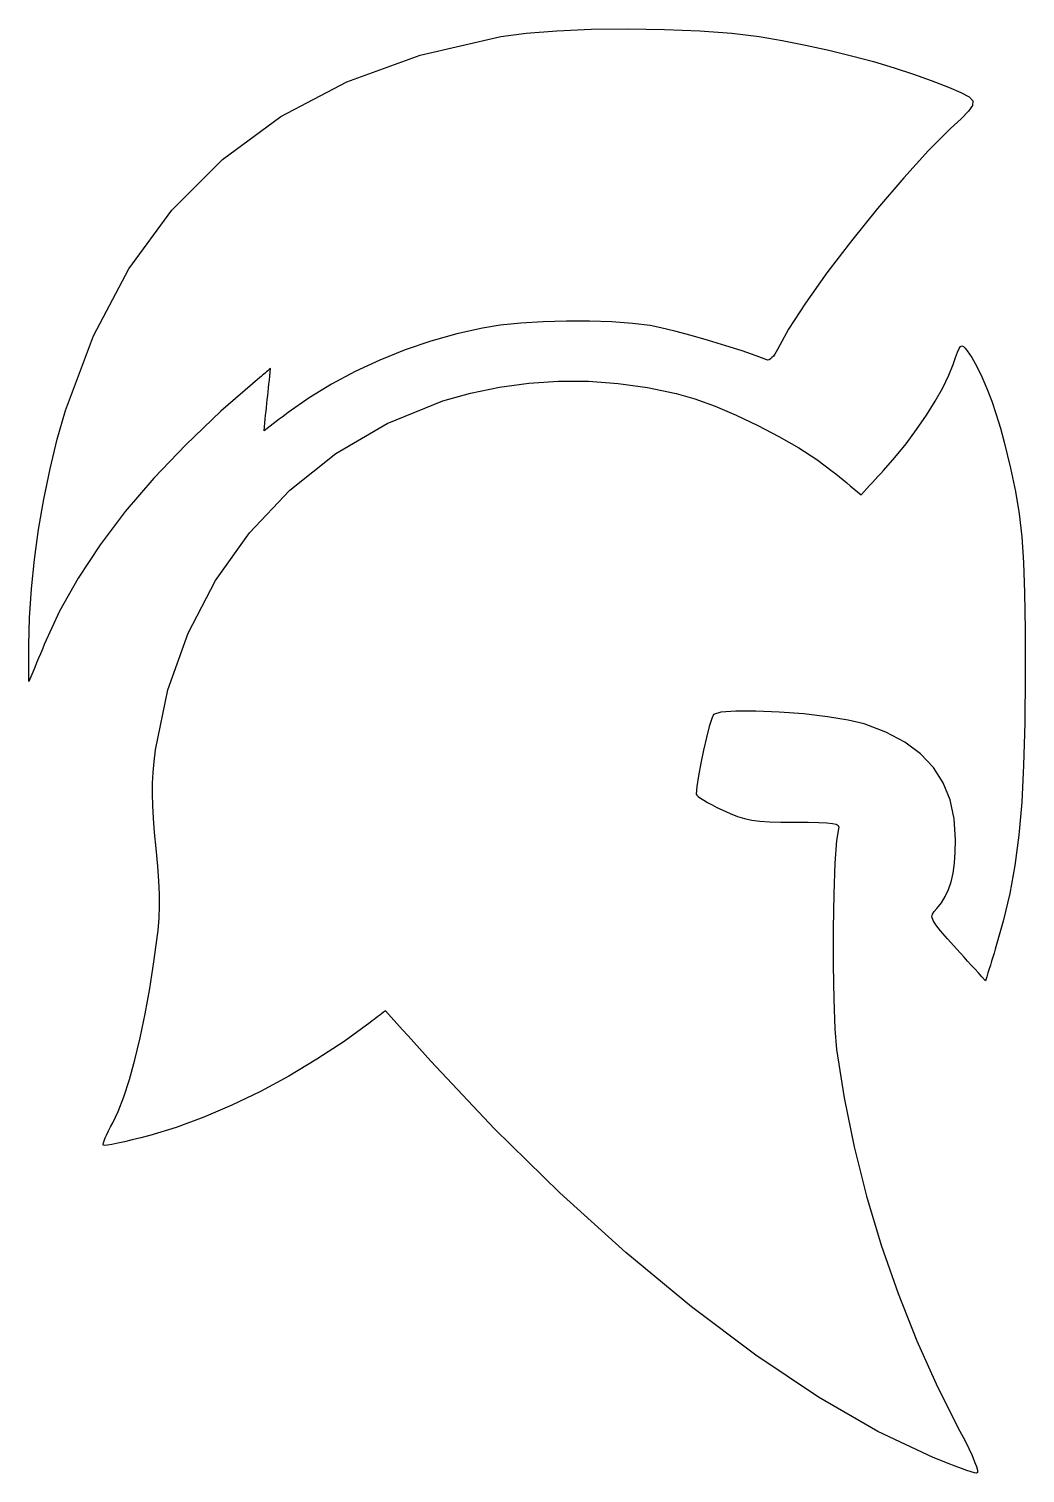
# Model space of a CAD drawing. Extents: x 217 to 393, y 294 to 549.
import ezdxf

# ---------------------------------------------------------------- set-up
doc = ezdxf.new("R2010")
doc.units = 0
doc.layers.add('Layer_1', color=7, linetype='CONTINUOUS')

msp = doc.modelspace()

# ---------------------------------------------------------------- linework, layer by layer
at = {"layer": 'Layer_1', "color": 7}
for points in [[(217.164056, 439.942884), (217.269768, 444.808468), (217.593128, 449.873948), (218.125512, 455.083964), (218.858288, 460.38314), (219.782832, 465.716116), (220.890496, 471.027532), (222.172672, 476.262012), (223.620704, 481.364188), (228.519672, 494.526076), (234.771984, 506.294252), (242.370984, 516.662996), (251.310016, 525.626596), (261.582432, 533.179308), (273.18156, 539.315428), (286.100752, 544.029228), (300.333344, 547.31498), (304.7814, 547.897404), (310.196616, 548.311436), (316.27248, 548.557348), (322.70248, 548.635428), (329.180112, 548.545908), (335.398856, 548.289084), (341.0522, 547.865228), (345.83364, 547.274604), (349.919616, 546.573492), (354.03988, 545.766356), (358.135056, 544.868332), (362.145784, 543.894556), (366.012688, 542.860156), (369.6764, 541.780276), (373.077552, 540.670044), (376.156776, 539.544596), (379.212944, 538.35594), (381.425896, 537.432532), (382.841816, 536.659876), (383.506848, 535.923468), (383.467168, 535.108812), (382.768936, 534.101396), (381.458328, 532.786724), (379.581496, 531.050292), (375.702568, 527.187172), (371.328672, 522.381956), (366.71668, 516.962412), (362.123448, 511.256324), (357.805856, 505.591484), (354.020744, 500.295652), (351.025, 495.696628), (349.07548, 492.12218), (348.855328, 491.683588), (348.615936, 491.288924), (348.36496, 490.945788), (348.110088, 490.661788), (347.858984, 490.444516), (347.61932, 490.301572), (347.398768, 490.240532), (347.205, 490.269012), (345.327848, 490.9963), (342.86092, 491.846188), (339.99992, 492.76126), (336.940536, 493.6841), (333.878488, 494.557284), (331.009456, 495.323404), (328.52916, 495.925036), (326.633288, 496.304756), (323.516952, 496.695572), (319.91108, 496.955236), (315.97832, 497.086052), (311.881296, 497.090052), (307.782648, 496.97006), (303.845008, 496.7281), (300.231016, 496.366476), (297.103312, 495.887484), (292.559912, 494.880404), (287.995512, 493.586836), (283.458376, 492.02778), (278.99676, 490.224236), (274.658912, 488.19722), (270.493088, 485.967732), (266.547552, 483.55678), (262.870552, 480.985372), (262.336512, 480.5849), (261.80248, 480.18442), (261.26844, 479.783948), (260.734408, 479.383468), (260.200368, 478.982996), (259.666328, 478.582524), (259.132296, 478.182044), (258.598256, 477.781572), (258.670416, 478.466636), (258.742576, 479.1517), (258.814736, 479.836764), (258.886896, 480.521828), (258.959056, 481.206884), (259.031216, 481.891948), (259.103376, 482.577012), (259.175536, 483.262076), (259.247696, 483.94714), (259.319856, 484.632204), (259.392016, 485.31726), (259.464176, 486.002324), (259.536336, 486.687388), (259.608496, 487.372444), (259.680656, 488.057508), (259.752816, 488.742572), (259.514688, 488.543284), (259.27656, 488.344004), (259.038432, 488.144716), (258.800296, 487.945436), (258.562168, 487.746148), (258.32404, 487.54686), (258.085912, 487.34758), (257.847784, 487.148292), (251.017, 481.195604), (244.792024, 475.276204), (239.16764, 469.38362), (234.13864, 463.511396), (229.699792, 457.653068), (225.845888, 451.802172), (222.571704, 445.952244), (219.87204, 440.09682), (219.534536, 439.27754), (219.19704, 438.45826), (218.859536, 437.63898), (218.52204, 436.819692), (218.184536, 436.000412), (217.847032, 435.181132), (217.509536, 434.361852), (217.172032, 433.542572), (217.171232, 434.342572), (217.170432, 435.142572), (217.169632, 435.942572), (217.168832, 436.742572), (217.168032, 437.54258), (217.167232, 438.34258), (217.166432, 439.14258), (217.164056, 439.942884)], [(376.494432, 296.710748), (366.74376, 301.322036), (356.289392, 307.371636), (345.295328, 314.730028), (333.92556, 323.2677), (322.34408, 332.855148), (310.714888, 343.36286), (299.201976, 354.661324), (287.969344, 366.621028), (286.972656, 367.726916), (285.975968, 368.832804), (284.97928, 369.938692), (283.982592, 371.044572), (282.985904, 372.15046), (281.989216, 373.256348), (280.992528, 374.362236), (279.99584, 375.468124), (279.662056, 375.213532), (279.328264, 374.95894), (278.99448, 374.704348), (278.660688, 374.449756), (278.326904, 374.195164), (277.993112, 373.940572), (277.659328, 373.68598), (277.325536, 373.431388), (272.728704, 370.096308), (267.926024, 366.935404), (262.983256, 363.982396), (257.966184, 361.271004), (252.9406, 358.83494), (247.97228, 356.707932), (243.127008, 354.923684), (238.47056, 353.515924), (236.882256, 353.101988), (235.38712, 352.72922), (234.018824, 352.404804), (232.811056, 352.135956), (231.797504, 351.929868), (231.011832, 351.793748), (230.487736, 351.734788), (230.258888, 351.760228), (230.232328, 351.902868), (230.288008, 352.1799), (230.41896, 352.574956), (230.618208, 353.071684), (230.878776, 353.653724), (231.193696, 354.304724), (231.555992, 355.008316), (231.958704, 355.748164), (232.923616, 357.751692), (233.900048, 360.309404), (234.873472, 363.364244), (235.829336, 366.859164), (236.753096, 370.737108), (237.6302, 374.941036), (238.44612, 379.413892), (239.186296, 384.09862), (239.607112, 387.0869), (239.915304, 389.615692), (240.113936, 391.844988), (240.206104, 393.93478), (240.194904, 396.045052), (240.083384, 398.335796), (239.874656, 400.966988), (239.571792, 404.09862), (239.300536, 406.942828), (239.104472, 409.442292), (238.983216, 411.673564), (238.936416, 413.713164), (238.963616, 415.637644), (239.06452, 417.523524), (239.238728, 419.447356), (239.485856, 421.485668), (241.6552, 432.070524), (245.201664, 442.058932), (250.030832, 451.336108), (256.048296, 459.787268), (263.159648, 467.297636), (271.270464, 473.75242), (280.286336, 479.036852), (290.112856, 483.036132), (295.00564, 484.422444), (300.067584, 485.462468), (305.249792, 486.154652), (310.50336, 486.497444), (315.779408, 486.489284), (321.02904, 486.128636), (326.203344, 485.413924), (331.25344, 484.343612), (334.51948, 483.380908), (338.086176, 482.078684), (341.82672, 480.500092), (345.614352, 478.708292), (349.32228, 476.766428), (352.823728, 474.73766), (355.991904, 472.685132), (358.70004, 470.672004), (359.344688, 470.150012), (359.989344, 469.62802), (360.633992, 469.106028), (361.27864, 468.584036), (361.923288, 468.062052), (362.567944, 467.54006), (363.212592, 467.018068), (363.85724, 466.496076), (364.347104, 467.028828), (364.836968, 467.561572), (365.326832, 468.094324), (365.816704, 468.627076), (366.306568, 469.159828), (366.796432, 469.692572), (367.286296, 470.225324), (367.77616, 470.758076), (369.779008, 473.042316), (371.735432, 475.475452), (373.601728, 477.990852), (375.334184, 480.5219), (376.889104, 483.001972), (378.22276, 485.364428), (379.291464, 487.542652), (380.051496, 489.47002), (380.467512, 490.700412), (380.805472, 491.618756), (381.089456, 492.24834), (381.343536, 492.612484), (381.5918, 492.734484), (381.858312, 492.637644), (382.16716, 492.345252), (382.542424, 491.880628), (383.35608, 490.66954), (384.215208, 489.116372), (385.096952, 487.27766), (385.97848, 485.209964), (386.836952, 482.969812), (387.649536, 480.613748), (388.393392, 478.198316), (389.045672, 475.780068), (390.153408, 471.17278), (391.0174, 467.069828), (391.66692, 463.144428), (392.131256, 459.069788), (392.43968, 454.5191), (392.621472, 449.165588), (392.705904, 442.68246), (392.722224, 434.742916), (392.657584, 426.207388), (392.466008, 418.774132), (392.126168, 412.247228), (391.616744, 406.430756), (390.916424, 401.128772), (390.00388, 396.145364), (388.857808, 391.284596), (387.45688, 386.35054), (387.243744, 385.651492), (387.030608, 384.952444), (386.817472, 384.253396), (386.604336, 383.554348), (386.391192, 382.855308), (386.178056, 382.15626), (385.96492, 381.457212), (385.751784, 380.758164), (385.120544, 381.457212), (384.489304, 382.15626), (383.858064, 382.855308), (383.226824, 383.554348), (382.595576, 384.253396), (381.964336, 384.952444), (381.333096, 385.651492), (380.701856, 386.35054), (379.061688, 388.17534), (377.842528, 389.575036), (377.00464, 390.629916), (376.508312, 391.4203), (376.313816, 392.026484), (376.381416, 392.52878), (376.671416, 393.007492), (377.144072, 393.542916), (377.964416, 394.538132), (378.657808, 395.638212), (379.230048, 396.864116), (379.686912, 398.236788), (380.034176, 399.77718), (380.277632, 401.506244), (380.423056, 403.444924), (380.476256, 405.61418), (380.246152, 409.321092), (379.520456, 412.681148), (378.291808, 415.703692), (376.552832, 418.398068), (374.296184, 420.773628), (371.514472, 422.839724), (368.200352, 424.605684), (364.346448, 426.080868), (361.56788, 426.75946), (357.908952, 427.347708), (353.732784, 427.823164), (349.402488, 428.163372), (345.281184, 428.34586), (341.731992, 428.34826), (339.118032, 428.147964), (337.802408, 427.72258), (337.48712, 427.041516), (337.060912, 425.628956), (336.569928, 423.697524), (336.060312, 421.45982), (335.578224, 419.128476), (335.1698, 416.9161), (334.881192, 415.035316), (334.758552, 413.698732), (334.84928, 413.525316), (335.115416, 413.278476), (335.538152, 412.9697), (336.098696, 412.610476), (336.778232, 412.212276), (337.557968, 411.786604), (338.419096, 411.344924), (339.342816, 410.898732), (340.761416, 410.260004), (342.037936, 409.75946), (343.269496, 409.380772), (344.553192, 409.10758), (345.98616, 408.923556), (347.665512, 408.812348), (349.68836, 408.757628), (352.151824, 408.742988), (354.509608, 408.733388), (356.367688, 408.699308), (357.77624, 408.632988), (358.785456, 408.526564), (359.44552, 408.372188), (359.806608, 408.16202), (359.918912, 407.888212), (359.832616, 407.542932), (359.482408, 405.495236), (359.210224, 401.49586), (359.021048, 396.119052), (358.919872, 389.939012), (358.911712, 383.52998), (359.001504, 377.46618), (359.194256, 372.321844), (359.49496, 368.67118), (360.835304, 360.112756), (362.611016, 351.465356), (364.80116, 342.793804), (367.384792, 334.16294), (370.340992, 325.637588), (373.648816, 317.28258), (377.287328, 309.162756), (381.235608, 301.342932), (382.074728, 299.741524), (382.791816, 298.301468), (383.380432, 297.038972), (383.834136, 295.97026), (384.146472, 295.111548), (384.311, 294.479052), (384.32124, 294.088988), (384.170816, 293.957572), (383.828616, 294.016372), (383.247064, 294.179316), (382.457632, 294.435068), (381.491816, 294.772332), (380.381096, 295.179828), (379.156968, 295.646252), (377.850904, 296.160316), (376.494392, 296.710732), (376.494432, 296.710748)]]:
    msp.add_lwpolyline(points, dxfattribs=at)

doc.saveas('drawing.dxf')
